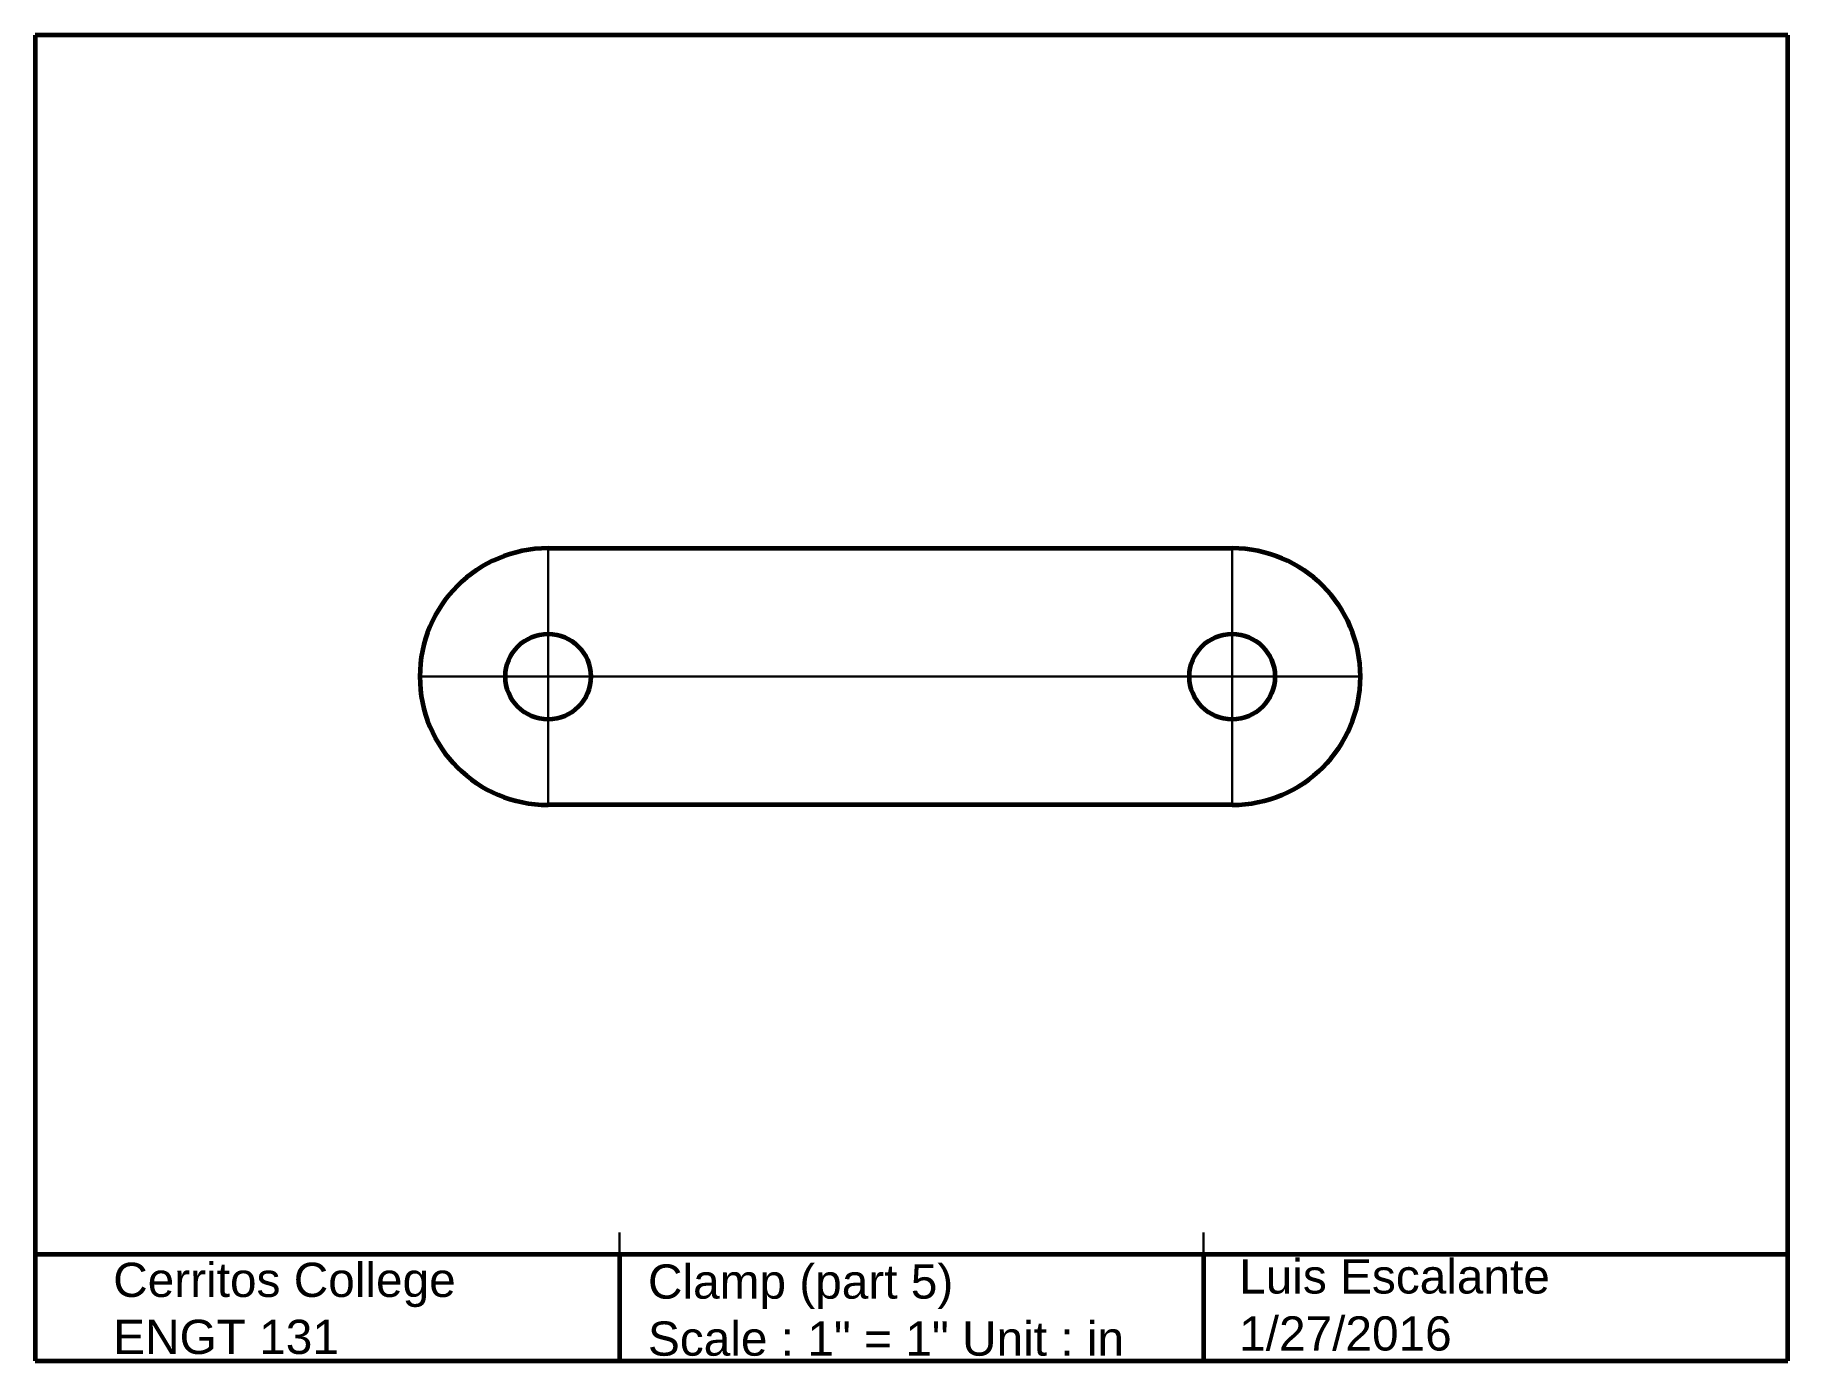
# Model space of a CAD drawing. Header units: inches. Extents: x 0 to 10.2, y 0 to 7.8.
import ezdxf

# ---------------------------------------------------------------- set-up
doc = ezdxf.new("R2010")
doc.units = ezdxf.units.IN
doc.header["$MEASUREMENT"] = 0
doc.header["$PDMODE"] = 2
doc.header["$PDSIZE"] = 0.125
doc.layers.get('0').update_dxf_attribs({"lineweight": 60})
doc.layers.add('const', color=5, linetype='Continuous', lineweight=30)
doc.layers.add('lettering', color=6, linetype='Continuous', lineweight=30)
doc.styles.get("Standard").update_dxf_attribs({"font": 'arial.ttf'})

msp = doc.modelspace()

# ---------------------------------------------------------------- linework, layer by layer
for p, q in [((10.25, 7.75), (0, 7.75)), ((0, 7.75), (0, 0)), ((10.25, 0), (10.25, 7.75)), ((0, 0.625), (10.25, 0.625)), ((3.417, 0.625), (3.417, 0)), ((6.833, 0.625), (6.833, 0)), ((0, 0), (10.25, 0)), ((0, 0), (0, 0))]:
    msp.add_line(p, q)
for points in [[(3, 4.75), (7, 4.75)], [(7, 3.25), (3, 3.25)]]:
    msp.add_lwpolyline(points)
for centre in [(3, 4), (7, 4)]:
    msp.add_circle(centre, 0.25)
for centre, start, end in [((3, 4), 90, 270), ((7, 4), 270, 90)]:
    msp.add_arc(centre, 0.75, start, end)
at = {"layer": 'const'}
for p, q in [((3, 3.25), (3, 4.75)), ((7, 3.25), (7, 4.75)), ((2.25, 4), (7.75, 4))]:
    msp.add_line(p, q, dxfattribs=at)
for p in [(3.417, 0.625), (6.833, 0.625)]:
    msp.add_point(p, dxfattribs=at)

# ---------------------------------------------------------------- texts
at = {"layer": 'lettering', "char_height": 0.2, "attachment_point": 1}
for s, width, insert in [('Cerritos College\\PENGT 131', 2.75, (0.457, 0.574)), ('Clamp (part 5)\\PScale : 1" = 1" Unit : in', 3, (3.584, 0.564)), ('Luis Escalante\\P1/27/2016', 3.125, (7.041, 0.594))]:
    msp.add_mtext_dynamic_manual_height_columns(s, width=width, gutter_width=1, heights=[0], dxfattribs=dict(at, insert=insert))

doc.saveas('drawing.dxf')
